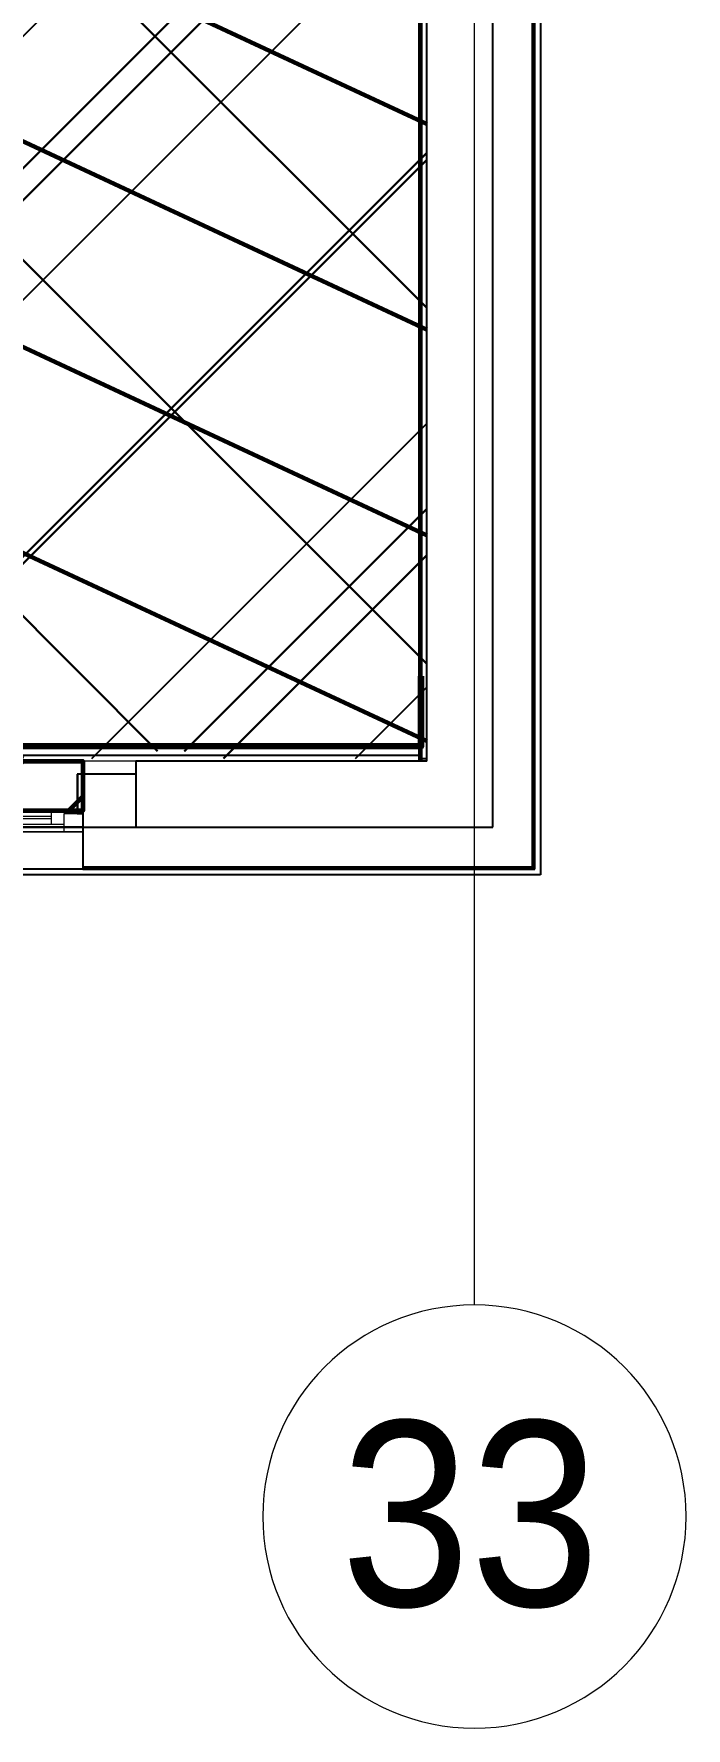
# Model space of a CAD drawing. Header units: millimetres. Extents: x -164500 to 426394, y -23753 to 102118.
# Drawn here: x 123410 to 125875, y -3642 to 2764 of the extents above; entities that cross this region are included whole.
import ezdxf

# ---------------------------------------------------------------- set-up
doc = ezdxf.new("R2010")
doc.units = ezdxf.units.MM
for name, color, linetype, lineweight in [('0) шлифовка', 5, 'Continuous', 60), ('1.4) Плинтус ПЛ-4', 6, 'Continuous', 60), ('179 подоконники', 5, 'Continuous', 60), ('5.2) Л-1 Линолеум', 100, 'Continuous', 30), ('7.1) НЗ Стяжка на теплый пол', 160, 'Continuous', 30), ('7.7) Плинтус', 222, 'Continuous', 90), ('A-FLOR', 7, 'Continuous', 9), ('A-GLAZ', 7, 'Continuous', 9), ('A-GLAZ-1', 7, 'Continuous', 5), ('Оси', 7, 'Continuous', 9), ('Оси-1', 7, 'Continuous', 20)]:
    doc.layers.add(name, color=color, linetype=linetype, lineweight=lineweight)
doc.layers.add('2) защита вин плитк', color=6, linetype='Continuous')
doc.layers.add('3.2.1) Нал-ой пол 4 вып', color=3, linetype='Continuous')
doc.styles.add('Arial', font='arial.ttf', dxfattribs={"width": 0.9, "height": 700})

# ---------------------------------------------------------------- blocks, each defined once
blk = doc.blocks.new('120_Окно_СКБ_2Ст_Фрамуга сверху - 120_Окно_СКБ_2Ст_2300х2500_h_ ДОО-19727959-Объем проектирования 1 этажа')
at = {"layer": 'A-GLAZ'}
for p, q in [((-1150, -127), (-1150, -57)), ((-1150, -57), (-1080, -57)), ((-1080, -57), (-1080, -127)), ((520, -127), (520, -57)), ((520, -57), (590, -57)), ((590, -57), (590, -127)), ((1080, -127), (1080, -57)), ((1080, -57), (1150, -57)), ((1150, -57), (1150, -127)), ((-1080, -127), (-1150, -127)), ((-1080, -127), (-1100, -127)), ((-1100, -127), (-1100, -137)), ((520, -87), (-1080, -87)), ((-1080, -87), (-1080, -127)), ((-1030, -137), (-1030, -87)), ((470, -137), (470, -87)), ((520, -127), (520, -87)), ((590, -127), (520, -127)), ((540, -127), (520, -127)), ((540, -137), (540, -127)), ((590, -127), (570, -127)), ((570, -127), (570, -137)), ((1080, -87), (590, -87)), ((590, -87), (590, -127)), ((640, -137), (640, -87)), ((1030, -137), (1030, -87)), ((1080, -127), (1080, -87)), ((1150, -127), (1080, -127)), ((1100, -127), (1080, -127)), ((1100, -137), (1100, -127)), ((-1100, -137), (540, -137)), ((540, -137), (-1100, -137)), ((570, -137), (1100, -137)), ((1100, -137), (570, -137))]:
    blk.add_line(p, q, dxfattribs=at)
at = {"layer": 'A-GLAZ-1'}
for p, q in [((1150, -57), (-1150, -57)), ((-1080, -57), (1080, -57)), ((-1130, -127), (-1100, -127)), ((-1030, -107), (470, -107)), ((470, -117), (-1030, -117)), ((540, -127), (570, -127)), ((540, -127), (570, -127)), ((640, -107), (1030, -107)), ((1030, -117), (640, -117)), ((1100, -127), (1130, -127))]:
    blk.add_line(p, q, dxfattribs=at)
blk = doc.blocks.new('Ось сетки - D8-29747960-Объем проектирования 1 этажа')
at = {"layer": 'Оси-1'}
for start, end in [(360, 180), (180, 360)]:
    blk.add_arc((0, 0), 4, start, end, dxfattribs=at)

msp = doc.modelspace()

# ---------------------------------------------------------------- hatches: boundary and pattern name
at = {"layer": '0) шлифовка', "true_color": 0x2776bb}
h = msp.add_hatch(dxfattribs=at)
h.set_pattern_fill('ANSI31', color=152, scale=222, angle=110)
h.paths.add_polyline_path([(124894.702, 10222.938), (119415.702, 10222.938), (119415.702, 23.938), (124894.702, 23.938)])
at = {"layer": '179 подоконники'}
h = msp.add_hatch(dxfattribs=at)
h.set_pattern_fill('ANSI31', color=256, scale=80)
h.set_pattern_definition([(45, (205553.12, 26879), (-179.6051, 179.6051), [])])
h.paths.add_polyline_path([(121294.702, 13.938), (123594.702, 13.938), (123594.702, -174.062), (121294.702, -174.062)])
at = {"layer": '2) защита вин плитк'}
h = msp.add_hatch(dxfattribs=at)
h.set_pattern_fill('ANSI31', color=256, scale=222)
h.paths.add_polyline_path([(124894.702, 10222.938), (119415.702, 10222.938), (119415.702, 23.938), (124894.702, 23.938)])
at = {"layer": '3.2.1) Нал-ой пол 4 вып'}
h = msp.add_hatch(dxfattribs=at)
h.set_pattern_fill('ANSI31', color=256, scale=300)
h.paths.add_polyline_path([(124894.702, 10250.774), (119415.702, 10250.774), (119415.702, 51.774), (124894.702, 51.774)])
at = {"layer": '5.2) Л-1 Линолеум'}
h = msp.add_hatch(dxfattribs=at)
h.set_pattern_fill('ANSI37', color=256, scale=300)
h.paths.add_polyline_path([(124894.702, 10250.774), (119415.702, 10250.774), (119415.702, 51.774), (124894.702, 51.774)])
at = {"layer": '7.1) НЗ Стяжка на теплый пол'}
h = msp.add_hatch(dxfattribs=at)
h.set_pattern_fill('ANSI31', color=256, scale=333)
h.paths.add_polyline_path([(124894.702, 10222.938), (119415.702, 10222.938), (119415.702, 23.938), (124894.702, 23.938)])

# ---------------------------------------------------------------- linework, layer by layer
for p, q in [((125324.702, 11585.938), (125324.702, -416.062)), ((124894.702, 13.938), (124894.702, 7583.982)), ((125144.702, -236.062), (125144.702, 7563.982)), ((125294.702, -386.062), (125294.702, 7563.982)), ((125297.702, -389.062), (125297.702, 7563.982)), ((125302.702, -394.062), (125302.702, 7563.982)), ((124874.702, 2738.08), (124873.702, 2738.08)), ((124873.702, 2738.08), (124873.702, 2736.982)), ((124873.702, 2737.531), (124874.702, 2737.531)), ((124873.702, 2736.982), (124874.702, 2736.982)), ((124874.702, 2636.651), (124873.702, 2636.651)), ((124873.702, 2636.651), (124873.702, 2635.554)), ((124873.702, 2636.102), (124874.702, 2636.102)), ((124873.702, 2635.554), (124874.702, 2635.554)), ((124873.702, 2177.162), (124874.702, 2177.162)), ((124873.702, 1713.967), (124873.702, 2177.162)), ((124873.702, 1902.784), (124874.702, 1902.784)), ((124873.702, 1892.1), (124874.702, 1892.1)), ((124874.702, 1787.259), (124873.702, 1787.259)), ((124873.702, 1763.41), (124874.702, 1763.41)), ((124873.702, 1713.967), (124873.702, 1312.853)), ((124874.702, 1516.172), (124873.702, 1516.172)), ((124873.702, 856.728), (124873.702, 1312.853)), ((124873.702, 1263.41), (124874.702, 1263.41)), ((124873.702, 1246.632), (124874.702, 1246.632)), ((124873.702, 1206.333), (124874.702, 1206.333)), ((124873.702, 1122.784), (124874.702, 1122.784)), ((124873.702, 856.728), (124874.702, 856.728)), ((124873.702, 853.077), (124874.702, 853.077)), ((124873.702, 463.174), (124873.702, 853.077)), ((124874.702, 463.174), (124873.702, 463.174)), ((124873.702, 463.174), (124873.702, 205.911)), ((124874.702, 230.235), (124873.702, 230.235)), ((124873.702, 220.235), (124874.702, 220.235)), ((124873.702, 205.911), (124874.702, 205.911)), ((124874.702, 195.911), (124873.702, 195.911)), ((124873.702, 195.911), (124873.702, 117.499)), ((124873.702, 117.499), (124874.702, 117.499)), ((124873.702, 23.938), (124873.702, 117.499)), ((124873.702, 34.938), (121315.702, 34.938)), ((124894.702, 13.938), (123794.702, 13.938)), ((123794.702, 13.938), (123794.702, -236.062)), ((124873.702, 23.938), (124874.702, 23.938)), ((124874.702, 33.938), (124874.702, 23.938)), ((124874.702, 23.938), (124894.702, 23.938)), ((123573.702, -36.062), (123573.702, -184.062)), ((123574.702, -36.062), (123573.702, -36.062)), ((123574.702, -36.062), (123574.702, -184.062)), ((123594.702, -36.062), (123574.702, -36.062)), ((123794.702, -36.062), (123594.702, -36.062)), ((123594.702, -36.062), (123594.702, -386.062)), ((123573.702, -184.062), (123574.702, -184.062)), ((123574.702, -184.062), (123594.702, -184.062)), ((121294.702, -236.062), (123594.702, -236.062)), ((123594.702, -236.062), (121294.702, -236.062)), ((123594.702, -236.062), (124894.702, -236.062)), ((123594.702, -236.062), (125144.702, -236.062)), ((125324.702, -416.062), (109544.702, -416.062)), ((123594.702, -394.062), (121294.702, -394.062)), ((123594.702, -386.062), (123594.702, -394.062)), ((123594.702, -386.062), (125294.702, -386.062)), ((123594.702, -389.062), (125297.702, -389.062)), ((123594.702, -394.062), (125302.702, -394.062))]:
    msp.add_line(p, q)
for points, knots in [([(124873.702, 1892.1), (124873.702, 1719.792), (124873.702, 1679.408), (124873.702, 1472.052), (124873.702, 1206.333), (124873.702, 1206.333)], [-5.72648431, -5.72648431, -5.72648431, -5.72648431, -4.17646987, -2.11048756, 0, 0, 0, 0]), ([(124873.702, 1206.333), (124873.702, 1206.333), (124873.702, 1472.052), (124873.702, 1679.408), (124873.702, 1719.792), (124873.702, 1892.1)], [0, 0, 0, 0, 2.11048756, 4.17646987, 5.72648431, 5.72648431, 5.72648431, 5.72648431]), ([(124873.702, 230.235), (124873.702, 222.948), (124873.702, 214.651), (124873.702, 207.04), (124873.702, 205.911)], [1.142728137, 1.142728137, 1.142728137, 1.142728137, 1.252949968, 1.272376007, 1.272376007, 1.272376007, 1.272376007]), ([(124873.702, 195.911), (124873.702, 197.04), (124873.702, 204.651), (124873.702, 212.948), (124873.702, 220.235)], [-1.272376007, -1.272376007, -1.272376007, -1.272376007, -1.252949968, -1.142728137, -1.142728137, -1.142728137, -1.142728137])]:
    msp.add_open_spline(points, degree=3, knots=knots)
at = {"layer": '1.4) Плинтус ПЛ-4'}
msp.add_lwpolyline([(124489.702, 10243.938), (124473.702, 9822.938), (124869.702, 9807.888), (124869.702, 13.938)], dxfattribs=at)
at = {"layer": '179 подоконники'}
msp.add_lwpolyline([(121294.702, 13.938), (123594.702, 13.938), (123594.702, -174.062), (121294.702, -174.062)], close=True, dxfattribs=at)
at = {"layer": '7.7) Плинтус'}
msp.add_lwpolyline([(121315.702, 72.158), (124873.702, 70.718), (124873.702, 334.542)], dxfattribs=at)
at = {"layer": 'A-FLOR'}
for p, q in [((124874.702, 7584.982), (124874.702, 33.938)), ((124894.702, 13.938), (121294.702, 13.938)), ((124874.702, 33.938), (121314.702, 33.938))]:
    msp.add_line(p, q, dxfattribs=at)
at = {"layer": 'Оси'}
msp.add_lwpolyline([(125074.702, -2042.321), (125074.702, 2957.679), (125074.702, 16779.035), (125074.702, 21779.035)], dxfattribs=at)

# ---------------------------------------------------------------- block references
at = {"color": 3, "rotation": 180}
msp.add_blockref('120_Окно_СКБ_2Ст_Фрамуга сверху - 120_Окно_СКБ_2Ст_2300х2500_h_ ДОО-19727959-Объем проектирования 1 этажа', (122444.702, -311.062), dxfattribs=at)
at = {"layer": 'Оси-1', "xscale": 199.9999999999999, "yscale": 199.9999999999999, "zscale": 199.9999999999999}
msp.add_blockref('Ось сетки - D8-29747960-Объем проектирования 1 этажа', (125074.702, -2842.321), dxfattribs=at)

# ---------------------------------------------------------------- texts
at = {"layer": 'Оси', "insert": (124569.47, -2481.028), "char_height": 700, "width": 1212.1515, "attachment_point": 1, "style": 'Arial'}
msp.add_mtext('33', dxfattribs=at)

doc.saveas('drawing.dxf')
